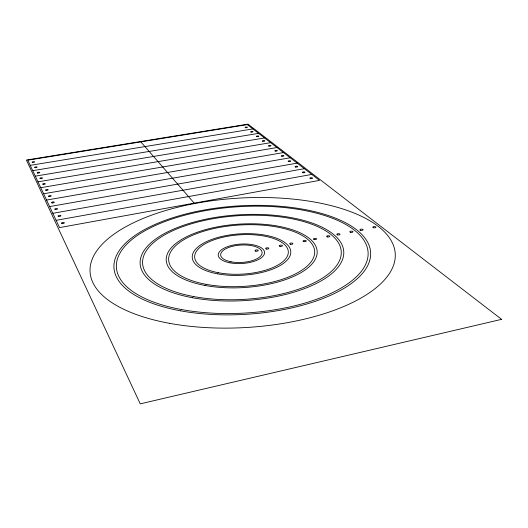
<?xml version="1.0" encoding="UTF-8"?>
<svg xmlns="http://www.w3.org/2000/svg" width="528" height="528" viewBox="0 0 528 528"><rect width="100%" height="100%" fill="white"/><g stroke="black" fill="none" stroke-linecap="round" stroke-linejoin="round"><path stroke-width="0.79" d="M56.113 220.321L311.797 174.445M52.813 213.319L304.352 168.696M49.632 206.573L297.165 163.139M46.57 200.059L290.209 157.766M43.606 193.769L283.483 152.572M40.748 187.697L276.969 147.543M37.983 181.83L270.659 142.666M35.31 176.154L264.548 137.947M32.723 170.669L258.621 133.366M30.221 165.35L252.872 128.931M248.384 124.443L27.799 160.202L59.539 227.594L319.499 180.391L246.899 124.318M140.844 141.88L194.212 203.141M501.6 319.348L140.243 403.861L26.4 160.043L247.988 124.139L501.6 319.348M373.487 227.746A1.591 0.627 -0.1 0 0 375.936 227.245A1.591 0.627 -0.1 0 0 373.613 226.664A1.591 0.627 -0.1 0 0 373.487 227.746M360.677 230.314A1.597 0.634 -0.3 0 0 363.086 229.766A1.597 0.634 -0.3 0 0 360.716 229.218A1.597 0.634 -0.3 0 0 360.677 230.314M350.625 232.313A1.597 0.634 -0.6 0 0 353.027 231.746A1.597 0.634 -0.6 0 0 350.638 231.211A1.597 0.634 -0.6 0 0 350.625 232.313M337.61 234.907A1.597 0.64 -0.9 0 0 340.006 234.32A1.597 0.64 -0.9 0 0 337.597 233.798A1.597 0.64 -0.9 0 0 337.61 234.907M327.4 236.933A1.604 0.647 -1.1 0 0 329.809 236.339A1.604 0.647 -1.1 0 0 327.413 235.811A1.604 0.647 -1.1 0 0 327.4 236.933M314.206 239.56A1.604 0.653 -1.5 0 0 316.609 238.94A1.604 0.653 -1.5 0 0 314.2 238.432A1.604 0.653 -1.5 0 0 314.206 239.56M303.851 241.613A1.61 0.66 -1.7 0 0 306.273 240.992A1.61 0.66 -1.7 0 0 303.871 240.478A1.61 0.66 -1.7 0 0 303.851 241.613M290.479 244.279A1.61 0.667 -2.1 0 0 292.895 243.632A1.61 0.667 -2.1 0 0 290.473 243.131A1.61 0.667 -2.1 0 0 290.479 244.279M280.012 246.365A1.617 0.667 -2.3 0 0 282.421 245.692A1.617 0.667 -2.3 0 0 279.979 245.21A1.617 0.667 -2.3 0 0 280.012 246.365M266.429 249.064A1.624 0.673 -2.7 0 0 268.858 248.384A1.624 0.673 -2.7 0 0 266.429 247.896A1.624 0.673 -2.7 0 0 266.429 249.064M255.816 251.176A1.624 0.68 -3 0 0 258.238 250.477A1.624 0.68 -3 0 0 255.783 250.001A1.624 0.68 -3 0 0 255.816 251.176M169.58 323.341A152.863 64.799 -3.4 0 0 395.254 253.836A152.863 64.799 -3.4 0 0 163.132 211.292A152.863 64.799 -3.4 0 0 169.58 323.341M204.89 285.437A75.603 31.799 -3.4 0 0 317.17 251.684A75.603 31.799 -3.4 0 0 203.003 230.38A75.603 31.799 -3.4 0 0 204.89 285.437M205.92 284.295A73.135 30.756 -3.4 0 0 314.688 251.744A73.135 30.756 -3.4 0 0 204.389 231.026A73.135 30.756 -3.4 0 0 205.92 284.295M192.661 297.766A101.99 42.986 -3.4 0 0 343.768 251.922A101.99 42.986 -3.4 0 0 189.407 223.377A101.99 42.986 -3.4 0 0 192.661 297.766M180.616 310.84A128.568 54.338 -3.4 0 0 370.63 252.641A128.568 54.338 -3.4 0 0 175.6 216.863A128.568 54.338 -3.4 0 0 180.616 310.84M181.52 309.547A126.067 53.262 -3.4 0 0 368.102 252.661A126.067 53.262 -3.4 0 0 177.118 217.391A126.067 53.262 -3.4 0 0 181.52 309.547M229.951 262.819A23.199 9.735 -3.4 0 0 264.568 252.582A23.199 9.735 -3.4 0 0 229.687 245.949A23.199 9.735 -3.4 0 0 229.951 262.819M193.631 296.545A99.508 41.93 -3.4 0 0 341.266 251.968A99.508 41.93 -3.4 0 0 190.859 223.964A99.508 41.93 -3.4 0 0 193.631 296.545M218.407 272.732A46.9 19.694 -3.4 0 0 288.321 251.988A46.9 19.694 -3.4 0 0 217.747 238.603A46.9 19.694 -3.4 0 0 218.407 272.732M217.318 273.808A49.355 20.731 -3.4 0 0 290.789 251.902A49.355 20.731 -3.4 0 0 216.414 237.897A49.355 20.731 -3.4 0 0 217.318 273.808M231.112 261.815A20.75 8.705 -3.4 0 0 262.119 252.688A20.75 8.705 -3.4 0 0 230.954 246.721A20.75 8.705 -3.4 0 0 231.112 261.815M310.365 178.603A1.379 0.482 -1.9 0 0 312.556 178.207A1.379 0.482 -1.9 0 0 310.642 177.764A1.379 0.482 -1.9 0 0 310.365 178.603M62.053 223.555A1.485 0.548 -7.6 0 0 64.37 222.882A1.485 0.548 -7.6 0 0 62.284 222.572A1.485 0.548 -7.6 0 0 62.053 223.555M295.627 167.039A1.333 0.449 -2.3 0 0 297.752 166.663A1.333 0.449 -2.3 0 0 295.924 166.254A1.333 0.449 -2.3 0 0 295.627 167.039M55.301 209.563A1.432 0.508 -7.6 0 0 57.545 208.93A1.432 0.508 -7.6 0 0 55.539 208.646A1.432 0.508 -7.6 0 0 55.301 209.563M302.867 172.722A1.353 0.469 -2.1 0 0 305.026 172.333A1.353 0.469 -2.1 0 0 303.151 171.91A1.353 0.469 -2.1 0 0 302.867 172.722M58.615 216.427A1.459 0.528 -7.6 0 0 60.898 215.78A1.459 0.528 -7.6 0 0 58.846 215.483A1.459 0.528 -7.6 0 0 58.615 216.427M275.299 151.094A1.267 0.409 -2.8 0 0 277.339 150.744A1.267 0.409 -2.8 0 0 275.623 150.381A1.267 0.409 -2.8 0 0 275.299 151.094M46.048 190.377A1.36 0.462 -7.5 0 0 48.187 189.803A1.36 0.462 -7.5 0 0 46.292 189.552A1.36 0.462 -7.5 0 0 46.048 190.377M262.812 141.293A1.221 0.383 -3.1 0 0 264.792 140.963A1.221 0.383 -3.1 0 0 263.149 140.62A1.221 0.383 -3.1 0 0 262.812 141.293M40.392 178.649A1.32 0.429 -7.5 0 0 42.464 178.108A1.32 0.429 -7.5 0 0 40.636 177.877A1.32 0.429 -7.5 0 0 40.392 178.649M256.852 136.62A1.208 0.37 -3.2 0 0 258.806 136.297A1.208 0.37 -3.2 0 0 257.195 135.967A1.208 0.37 -3.2 0 0 256.852 136.62M37.699 173.078A1.294 0.416 -7.5 0 0 39.739 172.55A1.294 0.416 -7.5 0 0 37.95 172.326A1.294 0.416 -7.5 0 0 37.699 173.078M245.474 127.69A1.168 0.35 -3.4 0 0 247.375 127.38A1.168 0.35 -3.4 0 0 245.83 127.076A1.168 0.35 -3.4 0 0 245.474 127.69M32.578 162.452A1.254 0.389 -7.4 0 0 34.558 161.957A1.254 0.389 -7.4 0 0 32.828 161.753A1.254 0.389 -7.4 0 0 32.578 162.452M288.625 161.548A1.307 0.436 -2.5 0 0 290.717 161.179A1.307 0.436 -2.5 0 0 288.928 160.789A1.307 0.436 -2.5 0 0 288.625 161.548M52.107 202.943A1.406 0.495 -7.6 0 0 54.311 202.33A1.406 0.495 -7.6 0 0 52.345 202.059A1.406 0.495 -7.6 0 0 52.107 202.943M251.077 132.092A1.188 0.363 -3.3 0 0 253.004 131.769A1.188 0.363 -3.3 0 0 251.427 131.452A1.188 0.363 -3.3 0 0 251.077 132.092M35.099 167.68A1.274 0.403 -7.4 0 0 37.105 167.165A1.274 0.403 -7.4 0 0 35.35 166.954A1.274 0.403 -7.4 0 0 35.099 167.68M281.853 156.235A1.287 0.422 -2.7 0 0 283.919 155.879A1.287 0.422 -2.7 0 0 282.17 155.496A1.287 0.422 -2.7 0 0 281.853 156.235M49.025 196.548A1.386 0.475 -7.6 0 0 51.196 195.954A1.386 0.475 -7.6 0 0 49.269 195.697A1.386 0.475 -7.6 0 0 49.025 196.548M268.957 146.117A1.241 0.396 -3 0 0 270.963 145.774A1.241 0.396 -3 0 0 269.287 145.424A1.241 0.396 -3 0 0 268.957 146.117M43.171 184.417A1.34 0.442 -7.5 0 0 45.276 183.856A1.34 0.442 -7.5 0 0 43.415 183.619A1.34 0.442 -7.5 0 0 43.171 184.417"/></g></svg>
